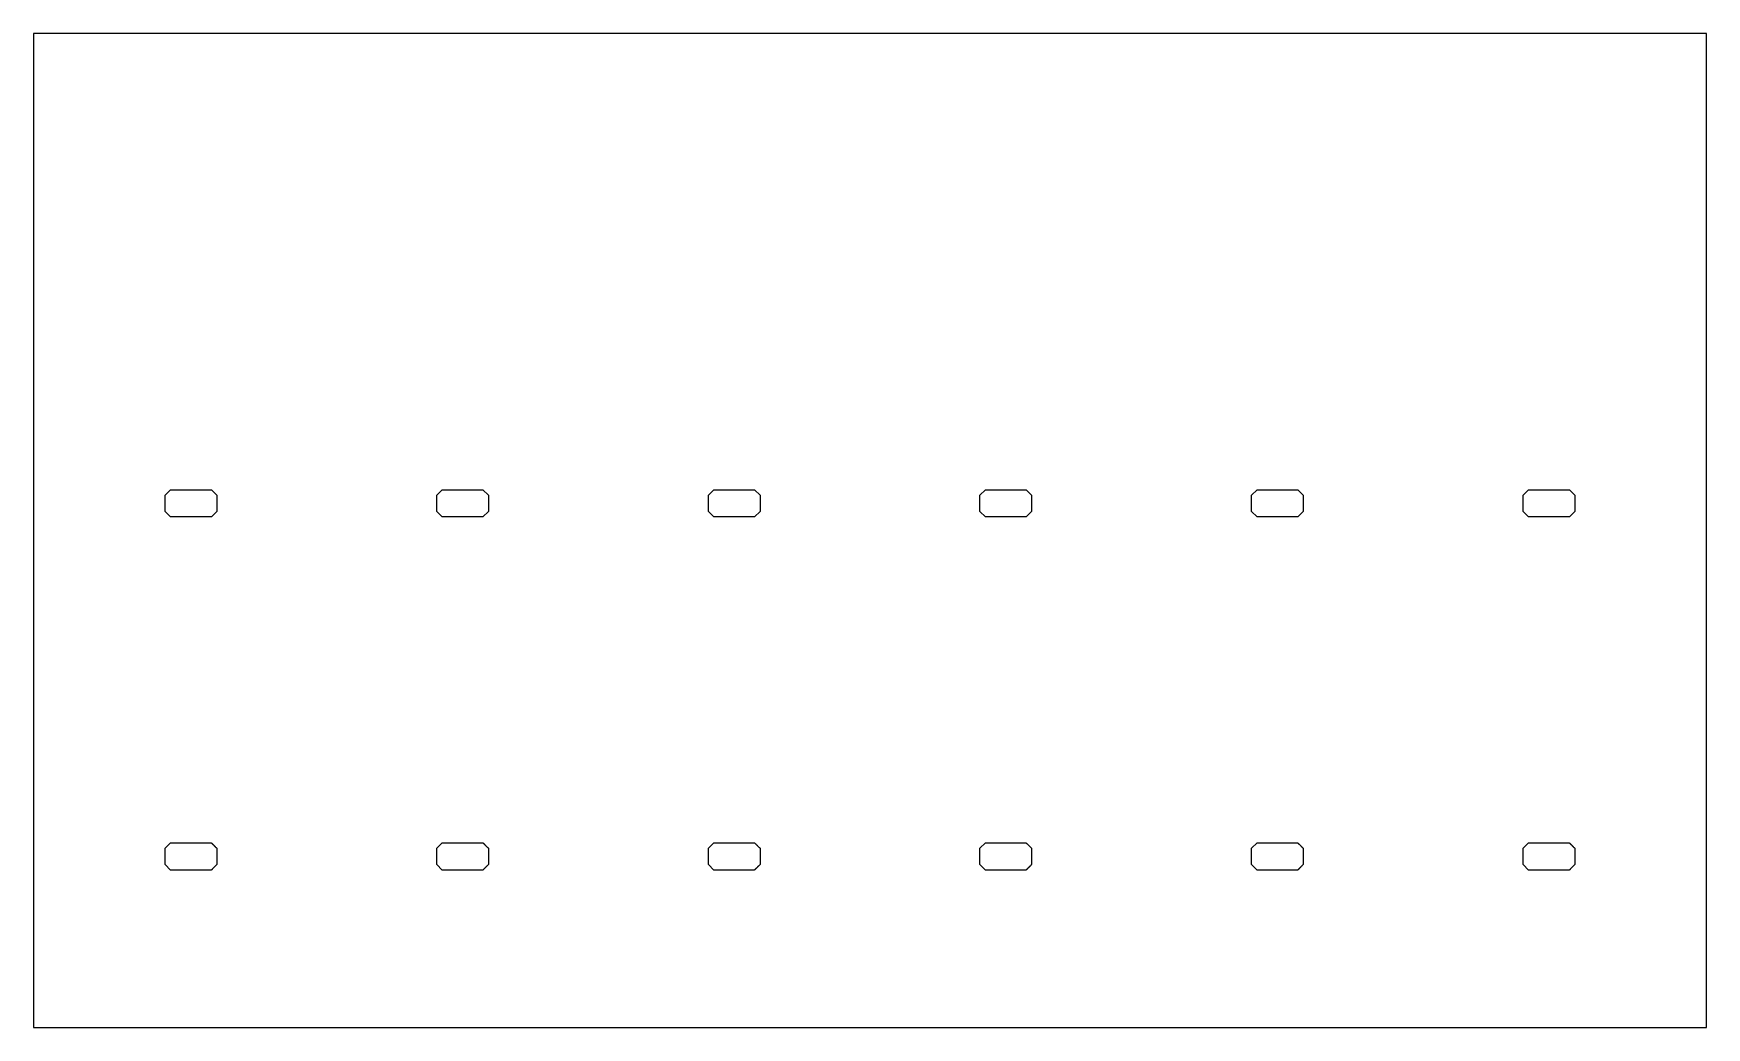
# Model space of a CAD drawing. Header units: millimetres. Extents: x 0 to 30.8, y 0 to 18.3.
import ezdxf

# ---------------------------------------------------------------- set-up
doc = ezdxf.new("R2010")
doc.units = ezdxf.units.MM
doc.layers.get('0').update_dxf_attribs({"linetype": 'CONTINUOUS'})

msp = doc.modelspace()

# ---------------------------------------------------------------- linework, layer by layer
for p, q in [((2.425, 3.3), (2.525, 3.4)), ((2.525, 3.4), (3.275, 3.4)), ((3.275, 3.4), (3.275, 3.4)), ((7.425, 3.3), (7.525, 3.4)), ((7.525, 3.4), (8.275, 3.4)), ((8.275, 3.4), (8.275, 3.4)), ((12.425, 3.3), (12.525, 3.4)), ((12.525, 3.4), (13.275, 3.4)), ((13.275, 3.4), (13.275, 3.4)), ((17.425, 3.3), (17.525, 3.4)), ((17.525, 3.4), (18.275, 3.4)), ((18.275, 3.4), (18.275, 3.4)), ((22.425, 3.3), (22.525, 3.4)), ((22.525, 3.4), (23.275, 3.4)), ((23.275, 3.4), (23.275, 3.4)), ((27.425, 3.3), (27.525, 3.4)), ((27.525, 3.4), (28.275, 3.4)), ((28.275, 3.4), (28.275, 3.4)), ((2.425, 3), (2.425, 3.3)), ((3.375, 3.3), (3.375, 3)), ((7.425, 3), (7.425, 3.3)), ((8.375, 3.3), (8.375, 3)), ((12.425, 3), (12.425, 3.3)), ((13.375, 3.3), (13.375, 3)), ((17.425, 3), (17.425, 3.3)), ((18.375, 3.3), (18.375, 3)), ((22.425, 3), (22.425, 3.3)), ((23.375, 3.3), (23.375, 3)), ((27.425, 3), (27.425, 3.3)), ((28.375, 3.3), (28.375, 3)), ((2.525, 2.9), (2.425, 3)), ((3.275, 2.9), (2.525, 2.9)), ((3.275, 2.9), (3.275, 2.9)), ((7.525, 2.9), (7.425, 3)), ((8.275, 2.9), (7.525, 2.9)), ((8.275, 2.9), (8.275, 2.9)), ((12.525, 2.9), (12.425, 3)), ((13.275, 2.9), (12.525, 2.9)), ((13.275, 2.9), (13.275, 2.9)), ((17.525, 2.9), (17.425, 3)), ((18.275, 2.9), (17.525, 2.9)), ((18.275, 2.9), (18.275, 2.9)), ((22.525, 2.9), (22.425, 3)), ((23.275, 2.9), (22.525, 2.9)), ((23.275, 2.9), (23.275, 2.9)), ((27.525, 2.9), (27.425, 3)), ((28.275, 2.9), (27.525, 2.9)), ((28.275, 2.9), (28.275, 2.9))]:
    msp.add_line(p, q)
for points in [[(0, 18.3), (0, 0), (30.8, 0), (30.8, 18.3)], [(3.275, 9.4), (2.525, 9.4), (2.425, 9.5), (2.425, 9.8), (2.525, 9.9), (3.275, 9.9), (3.375, 9.8), (3.375, 9.5)], [(8.275, 9.4), (7.525, 9.4), (7.425, 9.5), (7.425, 9.8), (7.525, 9.9), (8.275, 9.9), (8.375, 9.8), (8.375, 9.5)], [(13.275, 9.4), (12.525, 9.4), (12.425, 9.5), (12.425, 9.8), (12.525, 9.9), (13.275, 9.9), (13.375, 9.8), (13.375, 9.5)], [(18.275, 9.4), (17.525, 9.4), (17.425, 9.5), (17.425, 9.8), (17.525, 9.9), (18.275, 9.9), (18.375, 9.8), (18.375, 9.5)], [(23.275, 9.4), (22.525, 9.4), (22.425, 9.5), (22.425, 9.8), (22.525, 9.9), (23.275, 9.9), (23.375, 9.8), (23.375, 9.5)], [(28.275, 9.4), (27.525, 9.4), (27.425, 9.5), (27.425, 9.8), (27.525, 9.9), (28.275, 9.9), (28.375, 9.8), (28.375, 9.5)]]:
    msp.add_lwpolyline(points, close=True)
for points, weights in [([(3.275, 3.4), (3.308, 3.367), (3.375, 3.3)], [1.00042802198, 1.06077723434, 1]), ([(8.275, 3.4), (8.308, 3.367), (8.375, 3.3)], [1.00042802198, 1.06077723427, 1]), ([(13.275, 3.4), (13.308, 3.367), (13.375, 3.3)], [1.00042802198, 1.06077723446, 1]), ([(18.275, 3.4), (18.308, 3.367), (18.375, 3.3)], [1.00042802198, 1.06077723444, 1]), ([(23.275, 3.4), (23.308, 3.367), (23.375, 3.3)], [1.00042802198, 1.0607772342, 1]), ([(28.275, 3.4), (28.308, 3.367), (28.375, 3.3)], [1.00042802198, 1.06077723425, 1]), ([(3.375, 3), (3.308, 2.933), (3.275, 2.9)], [1, 1.06077722436, 1.00042803257]), ([(8.375, 3), (8.308, 2.933), (8.275, 2.9)], [1, 1.06077722436, 1.00042803257]), ([(13.375, 3), (13.308, 2.933), (13.275, 2.9)], [1, 1.06077722437, 1.00042803257]), ([(18.375, 3), (18.308, 2.933), (18.275, 2.9)], [1, 1.06077722446, 1.00042803257]), ([(23.375, 3), (23.308, 2.933), (23.275, 2.9)], [1, 1.06077722456, 1.00042803257]), ([(28.375, 3), (28.308, 2.933), (28.275, 2.9)], [1, 1.0607772245, 1.00042803257])]:
    msp.add_rational_spline(points, weights, degree=2)

doc.saveas('drawing.dxf')
